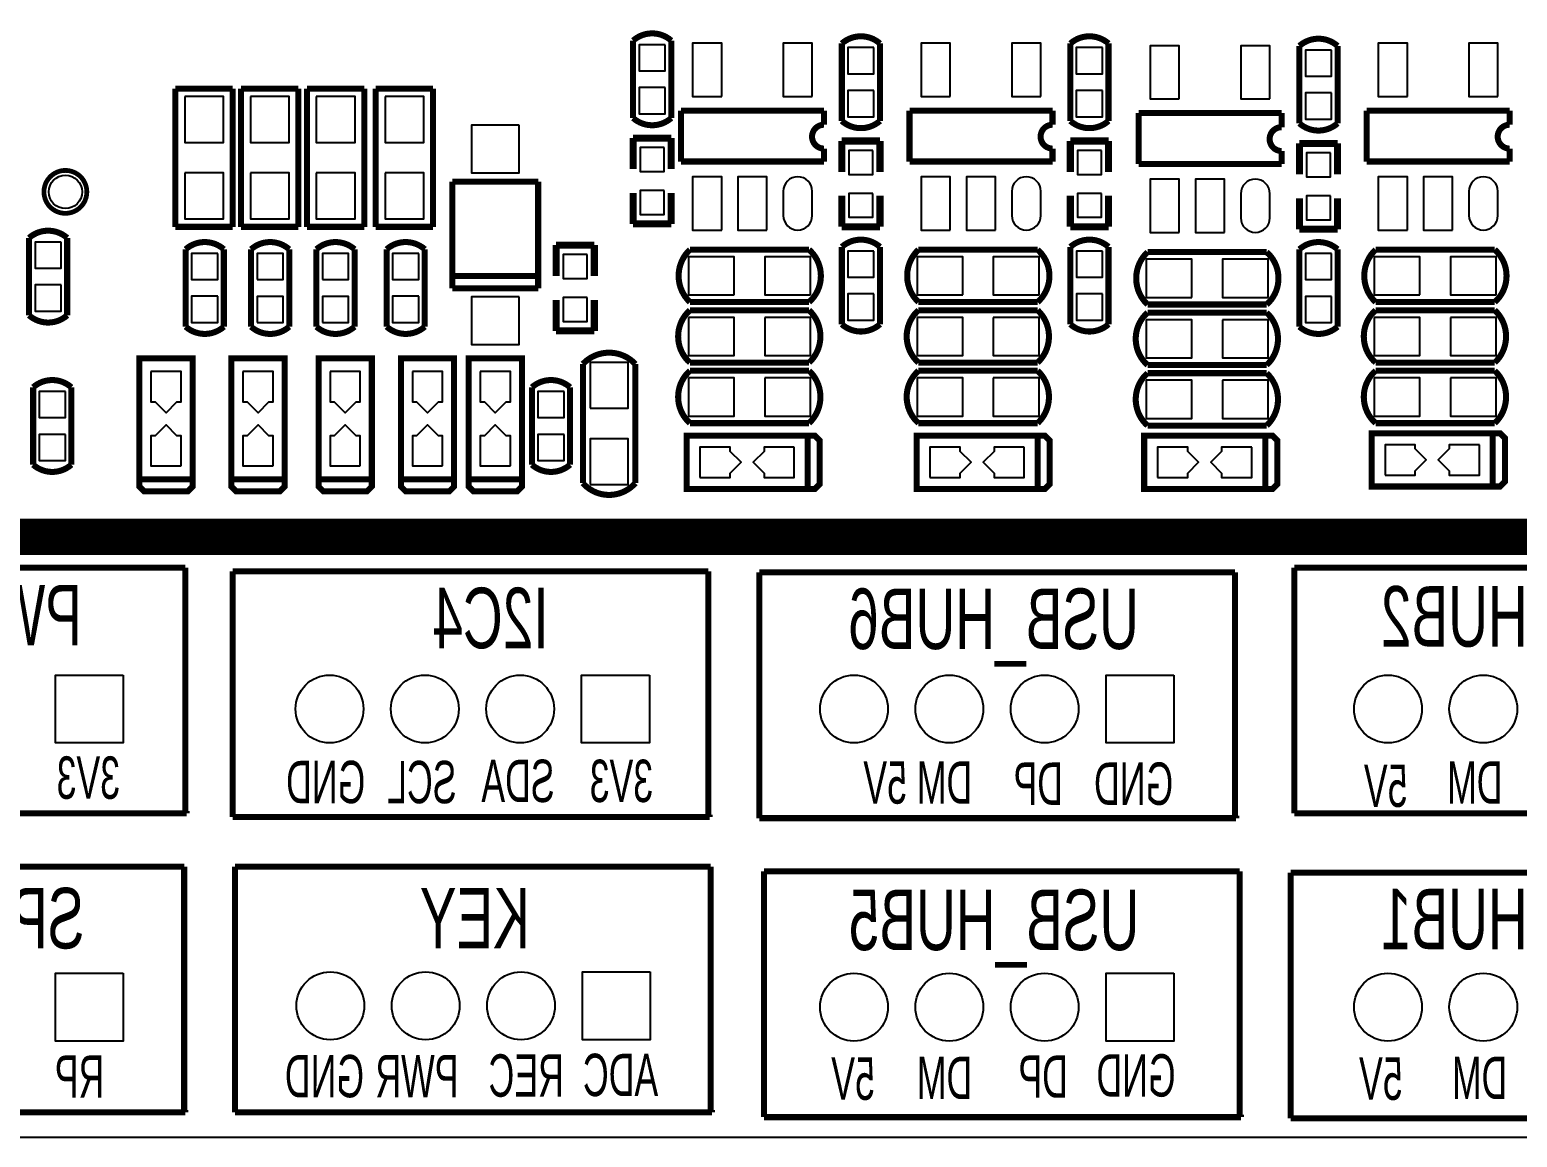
# Model space of a CAD drawing. Extents: x -3 to 180, y 0 to 107.
# Drawn here: x 64.38 to 95.6, y 0 to 23.24 of the extents above; entities that cross this region are included whole.
import ezdxf
from ezdxf.enums import TextEntityAlignment as Align

# ---------------------------------------------------------------- set-up
doc = ezdxf.new("R2010")
doc.units = 0
doc.header["$MEASUREMENT"] = 0
for name, color, linetype in [('BG_OUTLINE', 254, 'CONTINUOUS'), ('BG_SILKSCREEN_BOTTOM', 141, 'CONTINUOUS'), ('PG_SILKSCREEN_BOTTOM', 85, 'CONTINUOUS'), ('PIN_BOTTOM', 5, 'CONTINUOUS')]:
    doc.layers.add(name, color=color, linetype=linetype)

msp = doc.modelspace()

# ---------------------------------------------------------------- linework, layer by layer
at = {"layer": 'BG_OUTLINE'}
msp.add_lwpolyline([(-2.999994, 103.031341), (-2.999994, 3.991813, 0.414214), (0.991819, 0), (176.017809, 0, 0.378859), (179.786788, 3.768979), (179.786788, 102.98717, 0.42493), (175.712984, 107.061), (166.5478, 107.060975), (166.5478, 97.5868), (152.3746, 97.5868), (152.3746, 107.060949), (46.3042, 107.06067), (46.3042, 105.8672), (42.0624, 105.8672), (42.0624, 107.06067), (30.607, 107.060644), (30.607, 105.8672), (26.3652, 105.8672), (26.3652, 107.060644), (1.029665, 107.060619, 0.418755)], format="xyb", close=True, dxfattribs=at)
at = {"layer": 'BG_SILKSCREEN_BOTTOM'}
for points in [[(6.5532, 12.5984, 0.762, 0.762, 0), (159.7914, 12.5984, 0.762, 0.762, 0)], [(57.66816, 11.95324, 0.127, 0.127, 0), (67.65036, 11.95324, 0.127, 0.127, 0)], [(67.65036, 11.95324, 0.127, 0.127, 0), (67.65036, 6.84784, 0.127, 0.127, 0)], [(68.64096, 11.87704, 0.127, 0.127, 0), (78.62316, 11.87704, 0.127, 0.127, 0)], [(68.64096, 11.59764, 0.127, 0.127, 0), (68.64096, 11.87704, 0.127, 0.127, 0)], [(78.62316, 11.87704, 0.127, 0.127, 0), (78.62316, 6.77164, 0.127, 0.127, 0)], [(79.68996, 11.85164, 0.127, 0.127, 0), (89.67216, 11.85164, 0.127, 0.127, 0)], [(79.68996, 11.57224, 0.127, 0.127, 0), (79.68996, 11.85164, 0.127, 0.127, 0)], [(89.67216, 11.85164, 0.127, 0.127, 0), (89.67216, 6.74624, 0.127, 0.127, 0)], [(90.91676, 11.95324, 0.127, 0.127, 0), (100.89896, 11.95324, 0.127, 0.127, 0)], [(90.91676, 11.67384, 0.127, 0.127, 0), (90.91676, 11.95324, 0.127, 0.127, 0)], [(68.64096, 6.72084, 0.127, 0.127, 0), (68.64096, 11.59764, 0.127, 0.127, 0)], [(79.68996, 6.69544, 0.127, 0.127, 0), (79.68996, 11.57224, 0.127, 0.127, 0)], [(90.91676, 6.79704, 0.127, 0.127, 0), (90.91676, 11.67384, 0.127, 0.127, 0)], [(67.65036, 6.84784, 0.127, 0.127, 0), (67.67576, 6.84784, 0.127, 0.127, 0)], [(67.67576, 6.84784, 0.127, 0.127, 0), (67.67576, 6.79704, 0.127, 0.127, 0)], [(67.67576, 6.79704, 0.127, 0.127, 0), (57.66816, 6.79704, 0.127, 0.127, 0)], [(78.64856, 6.72084, 0.127, 0.127, 0), (68.64096, 6.72084, 0.127, 0.127, 0)], [(78.62316, 6.77164, 0.127, 0.127, 0), (78.64856, 6.77164, 0.127, 0.127, 0)], [(78.64856, 6.77164, 0.127, 0.127, 0), (78.64856, 6.72084, 0.127, 0.127, 0)], [(89.69756, 6.69544, 0.127, 0.127, 0), (79.68996, 6.69544, 0.127, 0.127, 0)], [(89.67216, 6.74624, 0.127, 0.127, 0), (89.69756, 6.74624, 0.127, 0.127, 0)], [(89.69756, 6.74624, 0.127, 0.127, 0), (89.69756, 6.69544, 0.127, 0.127, 0)], [(100.92436, 6.79704, 0.127, 0.127, 0), (90.91676, 6.79704, 0.127, 0.127, 0)], [(57.64276, 5.67944, 0.127, 0.127, 0), (67.62496, 5.67944, 0.127, 0.127, 0)], [(67.62496, 5.67944, 0.127, 0.127, 0), (67.62496, 0.57404, 0.127, 0.127, 0)], [(68.69176, 5.67944, 0.127, 0.127, 0), (78.67396, 5.67944, 0.127, 0.127, 0)], [(68.69176, 5.40004, 0.127, 0.127, 0), (68.69176, 5.67944, 0.127, 0.127, 0)], [(78.67396, 5.67944, 0.127, 0.127, 0), (78.67396, 0.57404, 0.127, 0.127, 0)], [(79.79156, 5.57784, 0.127, 0.127, 0), (89.77376, 5.57784, 0.127, 0.127, 0)], [(79.79156, 5.29844, 0.127, 0.127, 0), (79.79156, 5.57784, 0.127, 0.127, 0)], [(89.77376, 5.57784, 0.127, 0.127, 0), (89.77376, 0.47244, 0.127, 0.127, 0)], [(68.69176, 0.52324, 0.127, 0.127, 0), (68.69176, 5.40004, 0.127, 0.127, 0)], [(79.79156, 0.42164, 0.127, 0.127, 0), (79.79156, 5.29844, 0.127, 0.127, 0)], [(90.84056, 5.55244, 0.127, 0.127, 0), (100.82276, 5.55244, 0.127, 0.127, 0)], [(90.84056, 5.27304, 0.127, 0.127, 0), (90.84056, 5.55244, 0.127, 0.127, 0)], [(90.84056, 0.39624, 0.127, 0.127, 0), (90.84056, 5.27304, 0.127, 0.127, 0)], [(67.62496, 0.57404, 0.127, 0.127, 0), (67.65036, 0.57404, 0.127, 0.127, 0)], [(67.65036, 0.57404, 0.127, 0.127, 0), (67.65036, 0.52324, 0.127, 0.127, 0)], [(78.67396, 0.57404, 0.127, 0.127, 0), (78.69936, 0.57404, 0.127, 0.127, 0)], [(78.69936, 0.57404, 0.127, 0.127, 0), (78.69936, 0.52324, 0.127, 0.127, 0)], [(67.65036, 0.52324, 0.127, 0.127, 0), (57.64276, 0.52324, 0.127, 0.127, 0)], [(78.69936, 0.52324, 0.127, 0.127, 0), (68.69176, 0.52324, 0.127, 0.127, 0)], [(89.79916, 0.42164, 0.127, 0.127, 0), (79.79156, 0.42164, 0.127, 0.127, 0)], [(89.77376, 0.47244, 0.127, 0.127, 0), (89.79916, 0.47244, 0.127, 0.127, 0)], [(89.79916, 0.47244, 0.127, 0.127, 0), (89.79916, 0.42164, 0.127, 0.127, 0)], [(100.84816, 0.39624, 0.127, 0.127, 0), (90.84056, 0.39624, 0.127, 0.127, 0)]]:
    msp.add_lwpolyline(points, format="xyseb", dxfattribs=at)
at = {"layer": 'PG_SILKSCREEN_BOTTOM'}
for points in [[(77.044601, 21.949689, 0.127, 0.127, 0), (77.044601, 23.0124, 0.127, 0.127, -0.37791), (77.844599, 23.0124, 0.127, 0.127, 0)], [(81.423535, 21.88878, 0.127, 0.127, 0), (81.423535, 22.951491, 0.127, 0.127, -0.37791), (82.223534, 22.951491, 0.127, 0.127, 0)], [(86.219055, 21.88878, 0.127, 0.127, 0), (86.219055, 22.951491, 0.127, 0.127, -0.37791), (87.019054, 22.951491, 0.127, 0.127, 0)], [(91.024735, 21.83798, 0.127, 0.127, 0), (91.024735, 22.900691, 0.127, 0.127, -0.37791), (91.824734, 22.900691, 0.127, 0.127, 0)], [(77.844599, 23.0124, 0.127, 0.127, 0), (77.844599, 21.949689, 0.127, 0.127, 0)], [(82.223534, 22.951491, 0.127, 0.127, 0), (82.223534, 21.88878, 0.127, 0.127, 0)], [(87.019054, 22.951491, 0.127, 0.127, 0), (87.019054, 21.88878, 0.127, 0.127, 0)], [(91.824734, 22.900691, 0.127, 0.127, 0), (91.824734, 21.83798, 0.127, 0.127, 0)], [(67.442156, 22.004147, 0.127, 0.127, 0), (67.442156, 19.103924, 0.127, 0.127, 0)], [(68.641951, 22.004147, 0.127, 0.127, 0), (67.442156, 22.004147, 0.127, 0.127, 0)], [(68.641951, 19.103924, 0.127, 0.127, 0), (68.641951, 22.004147, 0.127, 0.127, 0)], [(68.819852, 22.004147, 0.127, 0.127, 0), (68.819852, 19.103924, 0.127, 0.127, 0)], [(70.019647, 22.004147, 0.127, 0.127, 0), (68.819852, 22.004147, 0.127, 0.127, 0)], [(70.019647, 19.103924, 0.127, 0.127, 0), (70.019647, 22.004147, 0.127, 0.127, 0)], [(70.20367, 22.004147, 0.127, 0.127, 0), (70.20367, 19.103924, 0.127, 0.127, 0)], [(71.403464, 22.004147, 0.127, 0.127, 0), (70.20367, 22.004147, 0.127, 0.127, 0)], [(71.403464, 19.103924, 0.127, 0.127, 0), (71.403464, 22.004147, 0.127, 0.127, 0)], [(71.645374, 22.004147, 0.127, 0.127, 0), (71.645374, 19.103924, 0.127, 0.127, 0)], [(72.845168, 22.004147, 0.127, 0.127, 0), (71.645374, 22.004147, 0.127, 0.127, 0)], [(72.845168, 19.103924, 0.127, 0.127, 0), (72.845168, 22.004147, 0.127, 0.127, 0)], [(77.844599, 21.949689, 0.127, 0.127, 0), (77.844599, 21.3868, 0.127, 0.127, -0.37791), (77.044601, 21.3868, 0.127, 0.127, 0)], [(77.044601, 21.3868, 0.127, 0.127, 0), (77.044601, 21.949689, 0.127, 0.127, 0)], [(82.223534, 21.88878, 0.127, 0.127, 0), (82.223534, 21.325891, 0.127, 0.127, -0.37791), (81.423535, 21.325891, 0.127, 0.127, 0)], [(81.423535, 21.325891, 0.127, 0.127, 0), (81.423535, 21.88878, 0.127, 0.127, 0)], [(87.019054, 21.88878, 0.127, 0.127, 0), (87.019054, 21.325891, 0.127, 0.127, -0.37791), (86.219055, 21.325891, 0.127, 0.127, 0)], [(86.219055, 21.325891, 0.127, 0.127, 0), (86.219055, 21.88878, 0.127, 0.127, 0)], [(91.824734, 21.83798, 0.127, 0.127, 0), (91.824734, 21.275091, 0.127, 0.127, -0.37791), (91.024735, 21.275091, 0.127, 0.127, 0)], [(91.024735, 21.275091, 0.127, 0.127, 0), (91.024735, 21.83798, 0.127, 0.127, 0)], [(78.048612, 21.543239, 0.127, 0.127, 0), (78.048612, 20.474864, 0.127, 0.127, 0)], [(81.048606, 21.543239, 0.127, 0.127, 0), (78.048612, 21.543239, 0.127, 0.127, 0)], [(81.048606, 21.246262, 0.127, 0.127, 0), (81.048606, 21.543239, 0.127, 0.127, 0)], [(82.844132, 21.543239, 0.127, 0.127, 0), (82.844132, 20.474864, 0.127, 0.127, 0)], [(85.844126, 21.543239, 0.127, 0.127, 0), (82.844132, 21.543239, 0.127, 0.127, 0)], [(85.844126, 21.246262, 0.127, 0.127, 0), (85.844126, 21.543239, 0.127, 0.127, 0)], [(87.649812, 21.492439, 0.127, 0.127, 0), (87.649812, 20.424064, 0.127, 0.127, 0)], [(90.649806, 21.492439, 0.127, 0.127, 0), (87.649812, 21.492439, 0.127, 0.127, 0)], [(90.649806, 21.195462, 0.127, 0.127, 0), (90.649806, 21.492439, 0.127, 0.127, 0)], [(92.435172, 21.543239, 0.127, 0.127, 0), (92.435172, 20.474864, 0.127, 0.127, 0)], [(95.435166, 21.543239, 0.127, 0.127, 0), (92.435172, 21.543239, 0.127, 0.127, 0)], [(95.435166, 21.246262, 0.127, 0.127, 0), (95.435166, 21.543239, 0.127, 0.127, 0)], [(81.048606, 20.746441, 0.127, 0.127, -0.999898), (81.048606, 21.246262, 0.127, 0.127, 0)], [(85.844126, 20.746441, 0.127, 0.127, -0.999898), (85.844126, 21.246262, 0.127, 0.127, 0)], [(90.649806, 20.695641, 0.127, 0.127, -0.999898), (90.649806, 21.195462, 0.127, 0.127, 0)], [(95.435166, 20.746441, 0.127, 0.127, -0.999898), (95.435166, 21.246262, 0.127, 0.127, 0)], [(77.044601, 20.965897, 0.150089, 0.150089, 0), (77.844599, 20.965897, 0.150089, 0.150089, 0)], [(77.044601, 20.315911, 0.150089, 0.150089, 0), (77.044601, 20.965897, 0.150089, 0.150089, 0)], [(77.844599, 20.965897, 0.150089, 0.150089, 0), (77.844599, 20.315911, 0.150089, 0.150089, 0)], [(81.423586, 20.905013, 0.150089, 0.150089, 0), (82.223585, 20.905013, 0.150089, 0.150089, 0)], [(81.423586, 20.255027, 0.150089, 0.150089, 0), (81.423586, 20.905013, 0.150089, 0.150089, 0)], [(82.223585, 20.905013, 0.150089, 0.150089, 0), (82.223585, 20.255027, 0.150089, 0.150089, 0)], [(86.219106, 20.905013, 0.150089, 0.150089, 0), (87.019105, 20.905013, 0.150089, 0.150089, 0)], [(86.219106, 20.255027, 0.150089, 0.150089, 0), (86.219106, 20.905013, 0.150089, 0.150089, 0)], [(87.019105, 20.905013, 0.150089, 0.150089, 0), (87.019105, 20.255027, 0.150089, 0.150089, 0)], [(91.024786, 20.854213, 0.150089, 0.150089, 0), (91.824785, 20.854213, 0.150089, 0.150089, 0)], [(91.024786, 20.204227, 0.150089, 0.150089, 0), (91.024786, 20.854213, 0.150089, 0.150089, 0)], [(91.824785, 20.854213, 0.150089, 0.150089, 0), (91.824785, 20.204227, 0.150089, 0.150089, 0)], [(81.048606, 20.474864, 0.127, 0.127, 0), (81.048606, 20.746441, 0.127, 0.127, 0)], [(85.844126, 20.474864, 0.127, 0.127, 0), (85.844126, 20.746441, 0.127, 0.127, 0)], [(90.649806, 20.424064, 0.127, 0.127, 0), (90.649806, 20.695641, 0.127, 0.127, 0)], [(95.435166, 20.474864, 0.127, 0.127, 0), (95.435166, 20.746441, 0.127, 0.127, 0)], [(65.582444, 19.8374, 0.100101, 0.100101, 1), (64.682268, 19.8374, 0.100101, 0.100101, 1), (65.582444, 19.8374, 0.100101, 0.100101, 0)], [(78.048612, 20.474864, 0.127, 0.127, 0), (81.048606, 20.474864, 0.127, 0.127, 0)], [(82.844132, 20.474864, 0.127, 0.127, 0), (85.844126, 20.474864, 0.127, 0.127, 0)], [(87.649812, 20.424064, 0.127, 0.127, 0), (90.649806, 20.424064, 0.127, 0.127, 0)], [(92.435172, 20.474864, 0.127, 0.127, 0), (95.435166, 20.474864, 0.127, 0.127, 0)], [(73.252863, 20.051243, 0.127, 0.127, 0), (73.252863, 17.812537, 0.127, 0.127, 0)], [(75.052657, 20.051243, 0.127, 0.127, 0), (73.252863, 20.051243, 0.127, 0.127, 0)], [(75.052657, 17.812537, 0.127, 0.127, 0), (75.052657, 20.051243, 0.127, 0.127, 0)], [(77.044601, 19.816089, 0.150089, 0.150089, 0), (77.044601, 19.166103, 0.150089, 0.150089, 0)], [(77.844599, 19.166103, 0.150089, 0.150089, 0), (77.844599, 19.816089, 0.150089, 0.150089, 0)], [(81.423586, 19.755206, 0.150089, 0.150089, 0), (81.423586, 19.10522, 0.150089, 0.150089, 0)], [(82.223585, 19.10522, 0.150089, 0.150089, 0), (82.223585, 19.755206, 0.150089, 0.150089, 0)], [(86.219106, 19.755206, 0.150089, 0.150089, 0), (86.219106, 19.10522, 0.150089, 0.150089, 0)], [(87.019105, 19.10522, 0.150089, 0.150089, 0), (87.019105, 19.755206, 0.150089, 0.150089, 0)], [(91.024786, 19.704406, 0.150089, 0.150089, 0), (91.024786, 19.05442, 0.150089, 0.150089, 0)], [(91.824785, 19.05442, 0.150089, 0.150089, 0), (91.824785, 19.704406, 0.150089, 0.150089, 0)], [(64.370001, 17.809489, 0.127, 0.127, 0), (64.370001, 18.8722, 0.127, 0.127, -0.37791), (65.169999, 18.8722, 0.127, 0.127, 0)], [(67.442156, 19.103924, 0.127, 0.127, 0), (68.641951, 19.103924, 0.127, 0.127, 0)], [(68.819852, 19.103924, 0.127, 0.127, 0), (70.019647, 19.103924, 0.127, 0.127, 0)], [(70.20367, 19.103924, 0.127, 0.127, 0), (71.403464, 19.103924, 0.127, 0.127, 0)], [(71.645374, 19.103924, 0.127, 0.127, 0), (72.845168, 19.103924, 0.127, 0.127, 0)], [(77.044601, 19.166103, 0.150089, 0.150089, 0), (77.844599, 19.166103, 0.150089, 0.150089, 0)], [(81.423586, 19.10522, 0.150089, 0.150089, 0), (82.223585, 19.10522, 0.150089, 0.150089, 0)], [(86.219106, 19.10522, 0.150089, 0.150089, 0), (87.019105, 19.10522, 0.150089, 0.150089, 0)], [(91.024786, 19.05442, 0.150089, 0.150089, 0), (91.824785, 19.05442, 0.150089, 0.150089, 0)], [(65.169999, 18.8722, 0.127, 0.127, 0), (65.169999, 17.809489, 0.127, 0.127, 0)], [(67.656761, 17.571034, 0.127, 0.127, 0), (67.656761, 18.633745, 0.127, 0.127, -0.37791), (68.456759, 18.633745, 0.127, 0.127, 0)], [(69.028361, 18.070551, 0.127, 0.127, 0), (69.028361, 18.63344, 0.127, 0.127, -0.37791), (69.828359, 18.63344, 0.127, 0.127, 0)], [(70.399961, 18.070551, 0.127, 0.127, 0), (70.399961, 18.63344, 0.127, 0.127, -0.37791), (71.199959, 18.63344, 0.127, 0.127, 0)], [(71.873161, 17.571034, 0.127, 0.127, 0), (71.873161, 18.633745, 0.127, 0.127, -0.37791), (72.673159, 18.633745, 0.127, 0.127, 0)], [(75.429161, 18.720537, 0.150089, 0.150089, 0), (76.229159, 18.720537, 0.150089, 0.150089, 0)], [(75.429161, 18.070551, 0.150089, 0.150089, 0), (75.429161, 18.720537, 0.150089, 0.150089, 0)], [(76.229159, 18.720537, 0.150089, 0.150089, 0), (76.229159, 18.070551, 0.150089, 0.150089, 0)], [(81.423713, 17.621529, 0.127, 0.127, 0), (81.423713, 18.68424, 0.127, 0.127, -0.37791), (82.223712, 18.68424, 0.127, 0.127, 0)], [(82.223712, 18.68424, 0.127, 0.127, 0), (82.223712, 17.621529, 0.127, 0.127, 0)], [(86.219233, 17.621529, 0.127, 0.127, 0), (86.219233, 18.68424, 0.127, 0.127, -0.37791), (87.019232, 18.68424, 0.127, 0.127, 0)], [(87.019232, 18.68424, 0.127, 0.127, 0), (87.019232, 17.621529, 0.127, 0.127, 0)], [(91.024913, 17.570729, 0.127, 0.127, 0), (91.024913, 18.63344, 0.127, 0.127, -0.37791), (91.824912, 18.63344, 0.127, 0.127, 0)], [(68.456759, 18.633745, 0.127, 0.127, 0), (68.456759, 17.571034, 0.127, 0.127, 0)], [(69.828359, 18.63344, 0.127, 0.127, 0), (69.828359, 18.070551, 0.127, 0.127, 0)], [(71.199959, 18.63344, 0.127, 0.127, 0), (71.199959, 18.070551, 0.127, 0.127, 0)], [(72.673159, 18.633745, 0.127, 0.127, 0), (72.673159, 17.571034, 0.127, 0.127, 0)], [(78.236775, 17.524679, 0.127, 0.127, -0.432734), (78.236775, 18.624499, 0.127, 0.127, 0)], [(78.236775, 18.624499, 0.127, 0.127, 0), (80.736592, 18.624499, 0.127, 0.127, -0.450474), (80.736592, 17.524679, 0.127, 0.127, 0)], [(83.032295, 17.524679, 0.127, 0.127, -0.432734), (83.032295, 18.624499, 0.127, 0.127, 0)], [(83.032295, 18.624499, 0.127, 0.127, 0), (85.532112, 18.624499, 0.127, 0.127, -0.450474), (85.532112, 17.524679, 0.127, 0.127, 0)], [(87.837975, 17.473879, 0.127, 0.127, -0.432734), (87.837975, 18.573699, 0.127, 0.127, 0)], [(87.837975, 18.573699, 0.127, 0.127, 0), (90.337792, 18.573699, 0.127, 0.127, -0.450474), (90.337792, 17.473879, 0.127, 0.127, 0)], [(91.824912, 18.63344, 0.127, 0.127, 0), (91.824912, 17.570729, 0.127, 0.127, 0)], [(92.623335, 17.524679, 0.127, 0.127, -0.432734), (92.623335, 18.624499, 0.127, 0.127, 0)], [(92.623335, 18.624499, 0.127, 0.127, 0), (95.123152, 18.624499, 0.127, 0.127, -0.450474), (95.123152, 17.524679, 0.127, 0.127, 0)], [(69.828359, 18.070551, 0.127, 0.127, 0), (69.828359, 17.00784, 0.127, 0.127, -0.37791), (69.028361, 17.00784, 0.127, 0.127, 0)], [(69.028361, 17.00784, 0.127, 0.127, 0), (69.028361, 18.070551, 0.127, 0.127, 0)], [(71.199959, 18.070551, 0.127, 0.127, 0), (71.199959, 17.00784, 0.127, 0.127, -0.37791), (70.399961, 17.00784, 0.127, 0.127, 0)], [(70.399961, 17.00784, 0.127, 0.127, 0), (70.399961, 18.070551, 0.127, 0.127, 0)], [(75.052657, 18.07464, 0.127, 0.127, 0), (73.252863, 18.07464, 0.127, 0.127, 0)], [(65.169999, 17.809489, 0.127, 0.127, 0), (65.169999, 17.2466, 0.127, 0.127, -0.37791), (64.370001, 17.2466, 0.127, 0.127, 0)], [(64.370001, 17.2466, 0.127, 0.127, 0), (64.370001, 17.809489, 0.127, 0.127, 0)], [(73.252863, 17.812537, 0.127, 0.127, 0), (75.052657, 17.812537, 0.127, 0.127, 0)], [(68.456759, 17.571034, 0.127, 0.127, 0), (68.456759, 17.008145, 0.127, 0.127, -0.37791), (67.656761, 17.008145, 0.127, 0.127, 0)], [(67.656761, 17.008145, 0.127, 0.127, 0), (67.656761, 17.571034, 0.127, 0.127, 0)], [(72.673159, 17.571034, 0.127, 0.127, 0), (72.673159, 17.008145, 0.127, 0.127, -0.37791), (71.873161, 17.008145, 0.127, 0.127, 0)], [(71.873161, 17.008145, 0.127, 0.127, 0), (71.873161, 17.571034, 0.127, 0.127, 0)], [(75.429161, 17.570729, 0.150089, 0.150089, 0), (75.429161, 16.920743, 0.150089, 0.150089, 0)], [(76.229159, 16.920743, 0.150089, 0.150089, 0), (76.229159, 17.570729, 0.150089, 0.150089, 0)], [(80.736592, 17.524679, 0.127, 0.127, 0), (78.236775, 17.524679, 0.127, 0.127, 0)], [(82.223712, 17.621529, 0.127, 0.127, 0), (82.223712, 17.05864, 0.127, 0.127, -0.37791), (81.423713, 17.05864, 0.127, 0.127, 0)], [(81.423713, 17.05864, 0.127, 0.127, 0), (81.423713, 17.621529, 0.127, 0.127, 0)], [(85.532112, 17.524679, 0.127, 0.127, 0), (83.032295, 17.524679, 0.127, 0.127, 0)], [(87.019232, 17.621529, 0.127, 0.127, 0), (87.019232, 17.05864, 0.127, 0.127, -0.37791), (86.219233, 17.05864, 0.127, 0.127, 0)], [(86.219233, 17.05864, 0.127, 0.127, 0), (86.219233, 17.621529, 0.127, 0.127, 0)], [(90.337792, 17.473879, 0.127, 0.127, 0), (87.837975, 17.473879, 0.127, 0.127, 0)], [(91.824912, 17.570729, 0.127, 0.127, 0), (91.824912, 17.00784, 0.127, 0.127, -0.37791), (91.024913, 17.00784, 0.127, 0.127, 0)], [(91.024913, 17.00784, 0.127, 0.127, 0), (91.024913, 17.570729, 0.127, 0.127, 0)], [(95.123152, 17.524679, 0.127, 0.127, 0), (92.623335, 17.524679, 0.127, 0.127, 0)], [(80.736618, 16.254781, 0.127, 0.127, 0), (78.236801, 16.254781, 0.127, 0.127, -0.450474), (78.236801, 17.354601, 0.127, 0.127, 0)], [(78.236801, 17.354601, 0.127, 0.127, 0), (80.736618, 17.354601, 0.127, 0.127, 0)], [(80.736618, 17.354601, 0.127, 0.127, -0.432734), (80.736618, 16.254781, 0.127, 0.127, 0)], [(85.532138, 16.254781, 0.127, 0.127, 0), (83.032321, 16.254781, 0.127, 0.127, -0.450474), (83.032321, 17.354601, 0.127, 0.127, 0)], [(83.032321, 17.354601, 0.127, 0.127, 0), (85.532138, 17.354601, 0.127, 0.127, 0)], [(85.532138, 17.354601, 0.127, 0.127, -0.432734), (85.532138, 16.254781, 0.127, 0.127, 0)], [(90.337818, 16.203981, 0.127, 0.127, 0), (87.838001, 16.203981, 0.127, 0.127, -0.450474), (87.838001, 17.303801, 0.127, 0.127, 0)], [(87.838001, 17.303801, 0.127, 0.127, 0), (90.337818, 17.303801, 0.127, 0.127, 0)], [(90.337818, 17.303801, 0.127, 0.127, -0.432734), (90.337818, 16.203981, 0.127, 0.127, 0)], [(95.123178, 16.254781, 0.127, 0.127, 0), (92.623361, 16.254781, 0.127, 0.127, -0.450474), (92.623361, 17.354601, 0.127, 0.127, 0)], [(92.623361, 17.354601, 0.127, 0.127, 0), (95.123178, 17.354601, 0.127, 0.127, 0)], [(95.123178, 17.354601, 0.127, 0.127, -0.432734), (95.123178, 16.254781, 0.127, 0.127, 0)], [(75.429161, 16.920743, 0.150089, 0.150089, 0), (76.229159, 16.920743, 0.150089, 0.150089, 0)], [(67.80276, 13.80744, 0.127, 0.127, 0), (66.68516, 13.80744, 0.127, 0.127, 0), (66.68516, 16.34744, 0.127, 0.127, 0), (67.80276, 16.34744, 0.127, 0.127, 0), (67.80276, 13.80744, 0.127, 0.127, 0)], [(69.73316, 13.80744, 0.127, 0.127, 0), (68.61556, 13.80744, 0.127, 0.127, 0), (68.61556, 16.34744, 0.127, 0.127, 0), (69.73316, 16.34744, 0.127, 0.127, 0), (69.73316, 13.80744, 0.127, 0.127, 0)], [(71.56196, 13.80744, 0.127, 0.127, 0), (70.44436, 13.80744, 0.127, 0.127, 0), (70.44436, 16.34744, 0.127, 0.127, 0), (71.56196, 16.34744, 0.127, 0.127, 0), (71.56196, 13.80744, 0.127, 0.127, 0)], [(73.28916, 13.80744, 0.127, 0.127, 0), (72.17156, 13.80744, 0.127, 0.127, 0), (72.17156, 16.34744, 0.127, 0.127, 0), (73.28916, 16.34744, 0.127, 0.127, 0), (73.28916, 13.80744, 0.127, 0.127, 0)], [(74.71156, 13.80744, 0.127, 0.127, 0), (73.59396, 13.80744, 0.127, 0.127, 0), (73.59396, 16.34744, 0.127, 0.127, 0), (74.71156, 16.34744, 0.127, 0.127, 0), (74.71156, 13.80744, 0.127, 0.127, 0)], [(75.99045, 16.225749, 0.127, 0.127, -0.432734), (77.09027, 16.225749, 0.127, 0.127, 0)], [(77.09027, 16.225749, 0.127, 0.127, 0), (77.09027, 13.725931, 0.127, 0.127, -0.450474), (75.99045, 13.725931, 0.127, 0.127, 0)], [(75.99045, 13.725931, 0.127, 0.127, 0), (75.99045, 16.225749, 0.127, 0.127, 0)], [(64.456361, 14.675129, 0.127, 0.127, 0), (64.456361, 15.73784, 0.127, 0.127, -0.37791), (65.256359, 15.73784, 0.127, 0.127, 0)], [(74.921161, 14.675129, 0.127, 0.127, 0), (74.921161, 15.73784, 0.127, 0.127, -0.37791), (75.721159, 15.73784, 0.127, 0.127, 0)], [(80.736618, 14.984705, 0.127, 0.127, 0), (78.236801, 14.984705, 0.127, 0.127, -0.450474), (78.236801, 16.084525, 0.127, 0.127, 0)], [(78.236801, 16.084525, 0.127, 0.127, 0), (80.736618, 16.084525, 0.127, 0.127, 0)], [(80.736618, 16.084525, 0.127, 0.127, -0.432734), (80.736618, 14.984705, 0.127, 0.127, 0)], [(85.532138, 14.984705, 0.127, 0.127, 0), (83.032321, 14.984705, 0.127, 0.127, -0.450474), (83.032321, 16.084525, 0.127, 0.127, 0)], [(83.032321, 16.084525, 0.127, 0.127, 0), (85.532138, 16.084525, 0.127, 0.127, 0)], [(85.532138, 16.084525, 0.127, 0.127, -0.432734), (85.532138, 14.984705, 0.127, 0.127, 0)], [(90.337818, 14.933905, 0.127, 0.127, 0), (87.838001, 14.933905, 0.127, 0.127, -0.450474), (87.838001, 16.033725, 0.127, 0.127, 0)], [(87.838001, 16.033725, 0.127, 0.127, 0), (90.337818, 16.033725, 0.127, 0.127, 0)], [(90.337818, 16.033725, 0.127, 0.127, -0.432734), (90.337818, 14.933905, 0.127, 0.127, 0)], [(95.123178, 14.984705, 0.127, 0.127, 0), (92.623361, 14.984705, 0.127, 0.127, -0.450474), (92.623361, 16.084525, 0.127, 0.127, 0)], [(92.623361, 16.084525, 0.127, 0.127, 0), (95.123178, 16.084525, 0.127, 0.127, 0)], [(95.123178, 16.084525, 0.127, 0.127, -0.432734), (95.123178, 14.984705, 0.127, 0.127, 0)], [(65.256359, 15.73784, 0.127, 0.127, 0), (65.256359, 14.675129, 0.127, 0.127, 0)], [(75.721159, 15.73784, 0.127, 0.127, 0), (75.721159, 14.675129, 0.127, 0.127, 0)], [(65.256359, 14.675129, 0.127, 0.127, 0), (65.256359, 14.11224, 0.127, 0.127, -0.37791), (64.456361, 14.11224, 0.127, 0.127, 0)], [(64.456361, 14.11224, 0.127, 0.127, 0), (64.456361, 14.675129, 0.127, 0.127, 0)], [(75.721159, 14.675129, 0.127, 0.127, 0), (75.721159, 14.11224, 0.127, 0.127, -0.37791), (74.921161, 14.11224, 0.127, 0.127, 0)], [(74.921161, 14.11224, 0.127, 0.127, 0), (74.921161, 14.675129, 0.127, 0.127, 0)], [(80.70596, 14.72184, 0.127, 0.127, 0), (80.70596, 13.60424, 0.127, 0.127, 0), (78.16596, 13.60424, 0.127, 0.127, 0), (78.16596, 14.72184, 0.127, 0.127, 0), (80.70596, 14.72184, 0.127, 0.127, 0)], [(80.70596, 14.72184, 0.127, 0.127, 0), (80.85836, 14.72184, 0.127, 0.127, 0), (80.95996, 14.62024, 0.127, 0.127, 0), (80.95996, 14.16304, 0.127, 0.127, 0)], [(85.53196, 14.72184, 0.127, 0.127, 0), (85.53196, 13.60424, 0.127, 0.127, 0), (82.99196, 13.60424, 0.127, 0.127, 0), (82.99196, 14.72184, 0.127, 0.127, 0), (85.53196, 14.72184, 0.127, 0.127, 0)], [(85.53196, 14.72184, 0.127, 0.127, 0), (85.68436, 14.72184, 0.127, 0.127, 0), (85.78596, 14.62024, 0.127, 0.127, 0), (85.78596, 14.16304, 0.127, 0.127, 0)], [(90.30716, 14.72184, 0.127, 0.127, 0), (90.30716, 13.60424, 0.127, 0.127, 0), (87.76716, 13.60424, 0.127, 0.127, 0), (87.76716, 14.72184, 0.127, 0.127, 0), (90.30716, 14.72184, 0.127, 0.127, 0)], [(90.30716, 14.72184, 0.127, 0.127, 0), (90.45956, 14.72184, 0.127, 0.127, 0), (90.56116, 14.62024, 0.127, 0.127, 0), (90.56116, 14.16304, 0.127, 0.127, 0)], [(95.08236, 14.77264, 0.127, 0.127, 0), (95.08236, 13.65504, 0.127, 0.127, 0), (92.54236, 13.65504, 0.127, 0.127, 0), (92.54236, 14.77264, 0.127, 0.127, 0), (95.08236, 14.77264, 0.127, 0.127, 0)], [(95.08236, 14.77264, 0.127, 0.127, 0), (95.23476, 14.77264, 0.127, 0.127, 0), (95.33636, 14.67104, 0.127, 0.127, 0), (95.33636, 14.21384, 0.127, 0.127, 0)], [(80.70596, 13.60424, 0.127, 0.127, 0), (80.85836, 13.60424, 0.127, 0.127, 0), (80.95996, 13.70584, 0.127, 0.127, 0), (80.95996, 14.16304, 0.127, 0.127, 0)], [(85.53196, 13.60424, 0.127, 0.127, 0), (85.68436, 13.60424, 0.127, 0.127, 0), (85.78596, 13.70584, 0.127, 0.127, 0), (85.78596, 14.16304, 0.127, 0.127, 0)], [(90.30716, 13.60424, 0.127, 0.127, 0), (90.45956, 13.60424, 0.127, 0.127, 0), (90.56116, 13.70584, 0.127, 0.127, 0), (90.56116, 14.16304, 0.127, 0.127, 0)], [(95.08236, 13.65504, 0.127, 0.127, 0), (95.23476, 13.65504, 0.127, 0.127, 0), (95.33636, 13.75664, 0.127, 0.127, 0), (95.33636, 14.21384, 0.127, 0.127, 0)], [(66.68516, 13.80744, 0.127, 0.127, 0), (66.68516, 13.65504, 0.127, 0.127, 0), (66.78676, 13.55344, 0.127, 0.127, 0), (67.24396, 13.55344, 0.127, 0.127, 0)], [(67.80276, 13.80744, 0.127, 0.127, 0), (67.80276, 13.65504, 0.127, 0.127, 0), (67.70116, 13.55344, 0.127, 0.127, 0), (67.24396, 13.55344, 0.127, 0.127, 0)], [(68.61556, 13.80744, 0.127, 0.127, 0), (68.61556, 13.65504, 0.127, 0.127, 0), (68.71716, 13.55344, 0.127, 0.127, 0), (69.17436, 13.55344, 0.127, 0.127, 0)], [(69.73316, 13.80744, 0.127, 0.127, 0), (69.73316, 13.65504, 0.127, 0.127, 0), (69.63156, 13.55344, 0.127, 0.127, 0), (69.17436, 13.55344, 0.127, 0.127, 0)], [(70.44436, 13.80744, 0.127, 0.127, 0), (70.44436, 13.65504, 0.127, 0.127, 0), (70.54596, 13.55344, 0.127, 0.127, 0), (71.00316, 13.55344, 0.127, 0.127, 0)], [(71.56196, 13.80744, 0.127, 0.127, 0), (71.56196, 13.65504, 0.127, 0.127, 0), (71.46036, 13.55344, 0.127, 0.127, 0), (71.00316, 13.55344, 0.127, 0.127, 0)], [(72.17156, 13.80744, 0.127, 0.127, 0), (72.17156, 13.65504, 0.127, 0.127, 0), (72.27316, 13.55344, 0.127, 0.127, 0), (72.73036, 13.55344, 0.127, 0.127, 0)], [(73.28916, 13.80744, 0.127, 0.127, 0), (73.28916, 13.65504, 0.127, 0.127, 0), (73.18756, 13.55344, 0.127, 0.127, 0), (72.73036, 13.55344, 0.127, 0.127, 0)], [(73.59396, 13.80744, 0.127, 0.127, 0), (73.59396, 13.65504, 0.127, 0.127, 0), (73.69556, 13.55344, 0.127, 0.127, 0), (74.15276, 13.55344, 0.127, 0.127, 0)], [(74.71156, 13.80744, 0.127, 0.127, 0), (74.71156, 13.65504, 0.127, 0.127, 0), (74.60996, 13.55344, 0.127, 0.127, 0), (74.15276, 13.55344, 0.127, 0.127, 0)]]:
    msp.add_lwpolyline(points, format="xyseb", dxfattribs=at)
at = {"layer": 'PIN_BOTTOM'}
for points in [[(77.719555, 22.924643), (77.169645, 22.924643), (77.169645, 22.374733), (77.719555, 22.374733)], [(78.903297, 21.837548), (78.903297, 22.955148), (78.293697, 22.955148), (78.293697, 21.837548)], [(80.803318, 21.837548), (80.803318, 22.955148), (80.193718, 22.955148), (80.193718, 21.837548)], [(82.09849, 22.863734), (81.54858, 22.863734), (81.54858, 22.313824), (82.09849, 22.313824)], [(83.698817, 21.837548), (83.698817, 22.955148), (83.089217, 22.955148), (83.089217, 21.837548)], [(85.598838, 21.837548), (85.598838, 22.955148), (84.989238, 22.955148), (84.989238, 21.837548)], [(86.89401, 22.863734), (86.3441, 22.863734), (86.3441, 22.313824), (86.89401, 22.313824)], [(88.504497, 21.786748), (88.504497, 22.904348), (87.894897, 22.904348), (87.894897, 21.786748)], [(90.404518, 21.786748), (90.404518, 22.904348), (89.794918, 22.904348), (89.794918, 21.786748)], [(91.69969, 22.812934), (91.14978, 22.812934), (91.14978, 22.263024), (91.69969, 22.263024)], [(93.289857, 21.837548), (93.289857, 22.955148), (92.680257, 22.955148), (92.680257, 21.837548)], [(95.189878, 21.837548), (95.189878, 22.955148), (94.580278, 22.955148), (94.580278, 21.837548)], [(77.719555, 22.024467), (77.169645, 22.024467), (77.169645, 21.474557), (77.719555, 21.474557)], [(82.09849, 21.963558), (81.54858, 21.963558), (81.54858, 21.413648), (82.09849, 21.413648)], [(86.89401, 21.963558), (86.3441, 21.963558), (86.3441, 21.413648), (86.89401, 21.413648)], [(91.69969, 21.912758), (91.14978, 21.912758), (91.14978, 21.362848), (91.69969, 21.362848)], [(67.635653, 21.836736), (67.635653, 20.871536), (68.448453, 20.871536), (68.448453, 21.836736)], [(69.013349, 21.836736), (69.013349, 20.871536), (69.826149, 20.871536), (69.826149, 21.836736)], [(70.397167, 21.836736), (70.397167, 20.871536), (71.209967, 20.871536), (71.209967, 21.836736)], [(71.838871, 21.836736), (71.838871, 20.871536), (72.651671, 20.871536), (72.651671, 21.836736)], [(74.652759, 21.238337), (73.652761, 21.238337), (73.652761, 20.238339), (74.652759, 20.238339)], [(77.694549, 20.766037), (77.194651, 20.766037), (77.194651, 20.266139), (77.694549, 20.266139)], [(82.073534, 20.705153), (81.573637, 20.705153), (81.573637, 20.205256), (82.073534, 20.205256)], [(86.869054, 20.705153), (86.369157, 20.705153), (86.369157, 20.205256), (86.869054, 20.205256)], [(91.674734, 20.654353), (91.174837, 20.654353), (91.174837, 20.154455), (91.674734, 20.154455)], [(67.635653, 20.236536), (67.635653, 19.271336), (68.448453, 19.271336), (68.448453, 20.236536)], [(69.013349, 20.236536), (69.013349, 19.271336), (69.826149, 19.271336), (69.826149, 20.236536)], [(70.397167, 20.236536), (70.397167, 19.271336), (71.209967, 19.271336), (71.209967, 20.236536)], [(71.838871, 20.236536), (71.838871, 19.271336), (72.651671, 19.271336), (72.651671, 20.236536)], [(78.903297, 19.037554), (78.903297, 20.155154), (78.293697, 20.155154), (78.293697, 19.037554)], [(79.853307, 19.037554), (79.853307, 20.155154), (79.243707, 20.155154), (79.243707, 19.037554)], [(83.698817, 19.037554), (83.698817, 20.155154), (83.089217, 20.155154), (83.089217, 19.037554)], [(84.648827, 19.037554), (84.648827, 20.155154), (84.039227, 20.155154), (84.039227, 19.037554)], [(88.504497, 18.986754), (88.504497, 20.104354), (87.894897, 20.104354), (87.894897, 18.986754)], [(89.454507, 18.986754), (89.454507, 20.104354), (88.844907, 20.104354), (88.844907, 18.986754)], [(93.289857, 19.037554), (93.289857, 20.155154), (92.680257, 20.155154), (92.680257, 19.037554)], [(94.239867, 19.037554), (94.239867, 20.155154), (93.630267, 20.155154), (93.630267, 19.037554)], [(77.694549, 19.865861), (77.194651, 19.865861), (77.194651, 19.365963), (77.694549, 19.365963)], [(82.073534, 19.804977), (81.573637, 19.804977), (81.573637, 19.305079), (82.073534, 19.305079)], [(86.869054, 19.804977), (86.369157, 19.804977), (86.369157, 19.305079), (86.869054, 19.305079)], [(91.674734, 19.754177), (91.174837, 19.754177), (91.174837, 19.254279), (91.674734, 19.254279)], [(65.044955, 18.784443), (64.495045, 18.784443), (64.495045, 18.234533), (65.044955, 18.234533)], [(68.331715, 18.545988), (67.781805, 18.545988), (67.781805, 17.996078), (68.331715, 17.996078)], [(69.153405, 17.995773), (69.703315, 17.995773), (69.703315, 18.545683), (69.153405, 18.545683)], [(70.525005, 17.995773), (71.074915, 17.995773), (71.074915, 18.545683), (70.525005, 18.545683)], [(72.548115, 18.545988), (71.998205, 18.545988), (71.998205, 17.996078), (72.548115, 17.996078)], [(76.079109, 18.520677), (75.579211, 18.520677), (75.579211, 18.020779), (76.079109, 18.020779)], [(79.166644, 17.674539), (79.166644, 18.474639), (78.206549, 18.474639), (78.206549, 17.674539)], [(80.766844, 17.674539), (80.766844, 18.474639), (79.806749, 18.474639), (79.806749, 17.674539)], [(82.098667, 18.596483), (81.548757, 18.596483), (81.548757, 18.046573), (82.098667, 18.046573)], [(83.962164, 17.674539), (83.962164, 18.474639), (83.002069, 18.474639), (83.002069, 17.674539)], [(85.562364, 17.674539), (85.562364, 18.474639), (84.602269, 18.474639), (84.602269, 17.674539)], [(86.894187, 18.596483), (86.344277, 18.596483), (86.344277, 18.046573), (86.894187, 18.046573)], [(88.767844, 17.623739), (88.767844, 18.423839), (87.807749, 18.423839), (87.807749, 17.623739)], [(90.368044, 17.623739), (90.368044, 18.423839), (89.407949, 18.423839), (89.407949, 17.623739)], [(91.699867, 18.545683), (91.149957, 18.545683), (91.149957, 17.995773), (91.699867, 17.995773)], [(93.553204, 17.674539), (93.553204, 18.474639), (92.593109, 18.474639), (92.593109, 17.674539)], [(95.153404, 17.674539), (95.153404, 18.474639), (94.193309, 18.474639), (94.193309, 17.674539)], [(65.044955, 17.884267), (64.495045, 17.884267), (64.495045, 17.334357), (65.044955, 17.334357)], [(68.331715, 17.645812), (67.781805, 17.645812), (67.781805, 17.095902), (68.331715, 17.095902)], [(69.153405, 17.095597), (69.703315, 17.095597), (69.703315, 17.645507), (69.153405, 17.645507)], [(70.525005, 17.095597), (71.074915, 17.095597), (71.074915, 17.645507), (70.525005, 17.645507)], [(72.548115, 17.645812), (71.998205, 17.645812), (71.998205, 17.095902), (72.548115, 17.095902)], [(74.652759, 17.638141), (73.652761, 17.638141), (73.652761, 16.638143), (74.652759, 16.638143)], [(76.079109, 17.620501), (75.579211, 17.620501), (75.579211, 17.120603), (76.079109, 17.120603)], [(82.098667, 17.696307), (81.548757, 17.696307), (81.548757, 17.146397), (82.098667, 17.146397)], [(86.894187, 17.696307), (86.344277, 17.696307), (86.344277, 17.146397), (86.894187, 17.146397)], [(91.699867, 17.645507), (91.149957, 17.645507), (91.149957, 17.095597), (91.699867, 17.095597)], [(78.206562, 17.204741), (78.206562, 16.404641), (79.166657, 16.404641), (79.166657, 17.204741)], [(79.806762, 17.204741), (79.806762, 16.404641), (80.766857, 16.404641), (80.766857, 17.204741)], [(83.002082, 17.204741), (83.002082, 16.404641), (83.962176, 16.404641), (83.962176, 17.204741)], [(84.602282, 17.204741), (84.602282, 16.404641), (85.562376, 16.404641), (85.562376, 17.204741)], [(92.593122, 17.204741), (92.593122, 16.404641), (93.553217, 16.404641), (93.553217, 17.204741)], [(94.193322, 17.204741), (94.193322, 16.404641), (95.153417, 16.404641), (95.153417, 17.204741)], [(87.807762, 17.153941), (87.807762, 16.353841), (88.767856, 16.353841), (88.767856, 17.153941)], [(89.407962, 17.153941), (89.407962, 16.353841), (90.368056, 16.353841), (90.368056, 17.153941)], [(76.14031, 15.295893), (76.94041, 15.295893), (76.94041, 16.255987), (76.14031, 16.255987)], [(66.92646, 16.06804), (66.92646, 15.43304), (67.00266, 15.43304), (67.01536, 15.43304), (67.24396, 15.20444), (67.47256, 15.43304), (67.56146, 15.43304), (67.56146, 16.06804)], [(68.85686, 16.06804), (68.85686, 15.43304), (68.93306, 15.43304), (68.94576, 15.43304), (69.17436, 15.20444), (69.40296, 15.43304), (69.49186, 15.43304), (69.49186, 16.06804)], [(70.68566, 16.06804), (70.68566, 15.43304), (70.76186, 15.43304), (70.77456, 15.43304), (71.00316, 15.20444), (71.23176, 15.43304), (71.32066, 15.43304), (71.32066, 16.06804)], [(72.41286, 16.06804), (72.41286, 15.43304), (72.48906, 15.43304), (72.50176, 15.43304), (72.73036, 15.20444), (72.95896, 15.43304), (73.04786, 15.43304), (73.04786, 16.06804)], [(73.83526, 16.06804), (73.83526, 15.43304), (73.91146, 15.43304), (73.92416, 15.43304), (74.15276, 15.20444), (74.38136, 15.43304), (74.47026, 15.43304), (74.47026, 16.06804)], [(78.206562, 15.934665), (78.206562, 15.134565), (79.166657, 15.134565), (79.166657, 15.934665)], [(79.806762, 15.934665), (79.806762, 15.134565), (80.766857, 15.134565), (80.766857, 15.934665)], [(83.002082, 15.934665), (83.002082, 15.134565), (83.962176, 15.134565), (83.962176, 15.934665)], [(84.602282, 15.934665), (84.602282, 15.134565), (85.562376, 15.134565), (85.562376, 15.934665)], [(92.593122, 15.934665), (92.593122, 15.134565), (93.553217, 15.134565), (93.553217, 15.934665)], [(94.193322, 15.934665), (94.193322, 15.134565), (95.153417, 15.134565), (95.153417, 15.934665)], [(65.131315, 15.650083), (64.581405, 15.650083), (64.581405, 15.100173), (65.131315, 15.100173)], [(75.596115, 15.650083), (75.046205, 15.650083), (75.046205, 15.100173), (75.596115, 15.100173)], [(87.807762, 15.883865), (87.807762, 15.083765), (88.767856, 15.083765), (88.767856, 15.883865)], [(89.407962, 15.883865), (89.407962, 15.083765), (90.368056, 15.083765), (90.368056, 15.883865)], [(65.131315, 14.749907), (64.581405, 14.749907), (64.581405, 14.199997), (65.131315, 14.199997)], [(67.56146, 14.08684), (67.56146, 14.72184), (67.48526, 14.72184), (67.47256, 14.72184), (67.24396, 14.95044), (67.01536, 14.72184), (66.92646, 14.72184), (66.92646, 14.08684)], [(69.49186, 14.08684), (69.49186, 14.72184), (69.41566, 14.72184), (69.40296, 14.72184), (69.17436, 14.95044), (68.94576, 14.72184), (68.85686, 14.72184), (68.85686, 14.08684)], [(71.32066, 14.08684), (71.32066, 14.72184), (71.24446, 14.72184), (71.23176, 14.72184), (71.00316, 14.95044), (70.77456, 14.72184), (70.68566, 14.72184), (70.68566, 14.08684)], [(73.04786, 14.08684), (73.04786, 14.72184), (72.97166, 14.72184), (72.95896, 14.72184), (72.73036, 14.95044), (72.50176, 14.72184), (72.41286, 14.72184), (72.41286, 14.08684)], [(74.47026, 14.08684), (74.47026, 14.72184), (74.39406, 14.72184), (74.38136, 14.72184), (74.15276, 14.95044), (73.92416, 14.72184), (73.83526, 14.72184), (73.83526, 14.08684)], [(75.596115, 14.749907), (75.046205, 14.749907), (75.046205, 14.199997), (75.596115, 14.199997)], [(76.14031, 13.695693), (76.94041, 13.695693), (76.94041, 14.655787), (76.14031, 14.655787)], [(78.44536, 13.84554), (79.08036, 13.84554), (79.08036, 13.92174), (79.08036, 13.93444), (79.30896, 14.16304), (79.08036, 14.39164), (79.08036, 14.48054), (78.44536, 14.48054)], [(80.42656, 14.48054), (79.79156, 14.48054), (79.79156, 14.40434), (79.79156, 14.39164), (79.56296, 14.16304), (79.79156, 13.93444), (79.79156, 13.84554), (80.42656, 13.84554)], [(83.27136, 13.84554), (83.90636, 13.84554), (83.90636, 13.92174), (83.90636, 13.93444), (84.13496, 14.16304), (83.90636, 14.39164), (83.90636, 14.48054), (83.27136, 14.48054)], [(85.25256, 14.48054), (84.61756, 14.48054), (84.61756, 14.40434), (84.61756, 14.39164), (84.38896, 14.16304), (84.61756, 13.93444), (84.61756, 13.84554), (85.25256, 13.84554)], [(88.04656, 13.84554), (88.68156, 13.84554), (88.68156, 13.92174), (88.68156, 13.93444), (88.91016, 14.16304), (88.68156, 14.39164), (88.68156, 14.48054), (88.04656, 14.48054)], [(90.02776, 14.48054), (89.39276, 14.48054), (89.39276, 14.40434), (89.39276, 14.39164), (89.16416, 14.16304), (89.39276, 13.93444), (89.39276, 13.84554), (90.02776, 13.84554)], [(92.82176, 13.89634), (93.45676, 13.89634), (93.45676, 13.97254), (93.45676, 13.98524), (93.68536, 14.21384), (93.45676, 14.44244), (93.45676, 14.53134), (92.82176, 14.53134)], [(94.80296, 14.53134), (94.16796, 14.53134), (94.16796, 14.45514), (94.16796, 14.44244), (93.93936, 14.21384), (94.16796, 13.98524), (94.16796, 13.89634), (94.80296, 13.89634)], [(66.34814, 9.69852), (66.34814, 8.27452), (64.92414, 8.27452), (64.92414, 9.69852)], [(77.38698, 9.69852), (77.38698, 8.27452), (75.96298, 8.27452), (75.96298, 9.69852)], [(88.390844, 9.69852), (88.390844, 8.27452), (86.966844, 8.27452), (86.966844, 9.69852)], [(66.34814, 3.4425), (66.34814, 2.0185), (64.92414, 2.0185), (64.92414, 3.4425)], [(77.40476, 3.47044), (77.40476, 2.04644), (75.98076, 2.04644), (75.98076, 3.47044)], [(88.390844, 3.4425), (88.390844, 2.0185), (86.966844, 2.0185), (86.966844, 3.4425)]]:
    msp.add_lwpolyline(points, close=True, dxfattribs=at)
for points in [[(80.193718, 19.850354), (80.193718, 19.342354, 1), (80.803318, 19.342354), (80.803318, 19.850354, 1)], [(84.989238, 19.850354), (84.989238, 19.342354, 1), (85.598838, 19.342354), (85.598838, 19.850354, 1)], [(89.794918, 19.799554), (89.794918, 19.291554, 1), (90.404518, 19.291554), (90.404518, 19.799554, 1)], [(94.580278, 19.850354), (94.580278, 19.342354, 1), (95.189878, 19.342354), (95.189878, 19.850354, 1)]]:
    msp.add_lwpolyline(points, format="xyb", close=True, dxfattribs=at)
for centre, radius in [((65.132356, 19.8374), 0.349999), ((70.674992, 8.98652), 0.712), ((72.674988, 8.98652), 0.712), ((74.674984, 8.98652), 0.712), ((81.678856, 8.98652), 0.712), ((83.678852, 8.98652), 0.712), ((85.678848, 8.98652), 0.712), ((92.882212, 8.98652), 0.712), ((94.882208, 8.98652), 0.712), ((70.692772, 2.75844), 0.712), ((72.692768, 2.75844), 0.712), ((74.692764, 2.75844), 0.712), ((81.678856, 2.7305), 0.712), ((83.678852, 2.7305), 0.712), ((85.678848, 2.7305), 0.712), ((92.882212, 2.7305), 0.712), ((94.882208, 2.7305), 0.712)]:
    msp.add_circle(centre, radius, dxfattribs=at)

# ---------------------------------------------------------------- texts
at = {"layer": 'BG_SILKSCREEN_BOTTOM', "text_generation_flag": 2}
for s, height, width, p in [('PWR_3V3', 1.27, 0.68, (65.4812, 10.320858)), ('I2C4', 1.27, 0.68, (75.2729, 10.2616)), ('USB_HUB2', 1.27, 0.68, (98.8314, 10.295458)), ('USB_HUB6', 1.27, 0.68, (87.6554, 10.244658)), ('3V3', 0.889, 0.628571, (66.27876, 7.10184)), ('GND', 0.889, 0.628571, (71.4248, 7.0104)), ('SCL', 0.889, 0.628571, (73.33996, 7.008698)), ('SDA', 0.889, 0.628571, (75.39736, 7.034098)), ('5V', 0.889, 0.628571, (82.78876, 7.00024)), ('DM', 0.889, 0.628571, (84.16036, 7.00024)), ('DP', 0.889, 0.628571, (86.06536, 6.97484)), ('GND', 0.889, 0.628571, (88.37676, 6.97484)), ('5V', 0.889, 0.628571, (93.29166, 6.932498)), ('DM', 0.889, 0.628571, (95.28556, 7.00024)), ('SPEAKER', 1.27, 0.68, (65.532, 3.9624)), ('KEY', 1.27, 0.68, (74.8792, 3.9624)), ('USB_HUB5', 1.27, 0.68, (87.66556, 3.92684)), ('USB_HUB1', 1.27, 0.68, (98.8314, 3.945458)), ('RP', 0.889, 0.628571, (65.94856, 0.82804)), ('GND', 0.889, 0.628571, (71.3994, 0.8382)), ('PWR', 0.889, 0.628571, (73.3806, 0.8382)), ('REC', 0.889, 0.628571, (75.5904, 0.8509)), ('ADC', 0.889, 0.628571, (77.5716, 0.8636)), ('5V', 0.889, 0.628571, (82.11566, 0.785698)), ('DM', 0.889, 0.628571, (84.16036, 0.80264)), ('DP', 0.889, 0.628571, (86.16696, 0.82804)), ('GND', 0.889, 0.628571, (88.42756, 0.85344)), ('5V', 0.889, 0.628571, (93.19006, 0.785698)), ('DM', 0.889, 0.628571, (95.38716, 0.80264))]:
    msp.add_text(s, height=height, dxfattribs=dict(at, width=width)).set_placement(p)
at = {"layer": 'BG_SILKSCREEN_BOTTOM', "text_generation_flag": 2, "width": 0.628571}
msp.add_text('3V3', height=0.889, dxfattribs=at).set_placement((76.13396, 7.034098), align=Align.RIGHT)

doc.saveas('drawing.dxf')
